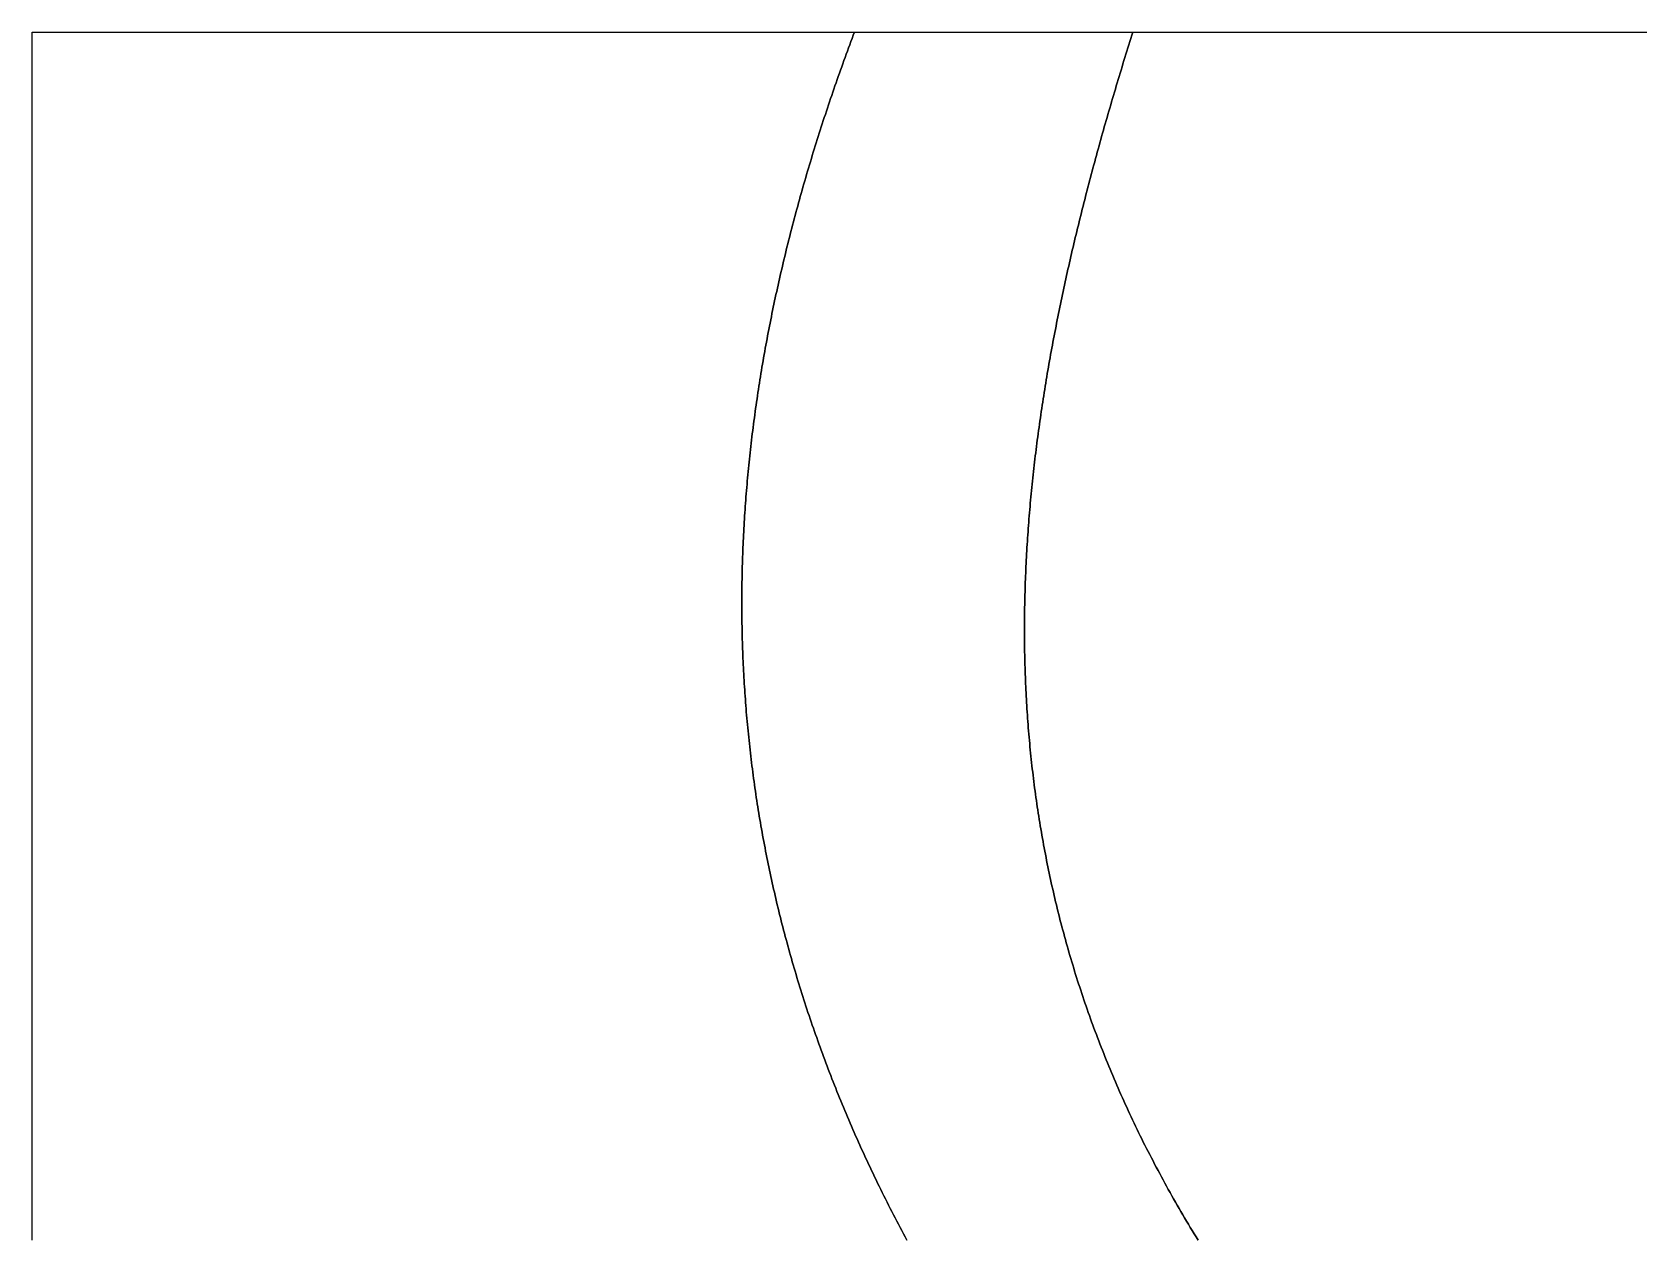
# Model space of a CAD drawing. Header units: millimetres. Extents: x 0 to 508, y 0 to 381.
# Drawn here: x 0 to 254, y 190.5 to 381 of the extents above; entities that cross this region are included whole.
import ezdxf

# ---------------------------------------------------------------- set-up
doc = ezdxf.new("R2010")
doc.units = ezdxf.units.MM
for name, color, linetype in [('P01_MAPLE', 3, 'CONTINUOUS'), ('P02_WALNUT', 3, 'CONTINUOUS'), ('P03_MAPLE', 3, 'CONTINUOUS')]:
    doc.layers.add(name, color=color, linetype=linetype)

msp = doc.modelspace()

# ---------------------------------------------------------------- linework, layer by layer
at = {"layer": 'P01_MAPLE'}
msp.add_lwpolyline([(0, 190), (0, 190.5), (0, 191), (0, 191.5), (0, 192), (0, 192.5), (0, 193), (0, 193.5), (0, 194), (0, 194.5), (0, 195), (0, 195.5), (0, 196), (0, 196.5), (0, 197), (0, 197.5), (0, 198), (0, 198.5), (0, 199), (0, 199.5), (0, 200), (0, 200.5), (0, 201), (0, 201.5), (0, 202), (0, 202.5), (0, 203), (0, 203.5), (0, 204), (0, 204.5), (0, 205), (0, 205.5), (0, 206), (0, 206.5), (0, 207), (0, 207.5), (0, 208), (0, 208.5), (0, 209), (0, 209.5), (0, 210), (0, 210.5), (0, 211), (0, 211.5), (0, 212), (0, 212.5), (0, 213), (0, 213.5), (0, 214), (0, 214.5), (0, 215), (0, 215.5), (0, 216), (0, 216.5), (0, 217), (0, 217.5), (0, 218), (0, 218.5), (0, 219), (0, 219.5), (0, 220), (0, 220.5), (0, 221), (0, 221.5), (0, 222), (0, 222.5), (0, 223), (0, 223.5), (0, 224), (0, 224.5), (0, 225), (0, 225.5), (0, 226), (0, 226.5), (0, 227), (0, 227.5), (0, 228), (0, 228.5), (0, 229), (0, 229.5), (0, 230), (0, 230.5), (0, 231), (0, 231.5), (0, 232), (0, 232.5), (0, 233), (0, 233.5), (0, 234), (0, 234.5), (0, 235), (0, 235.5), (0, 236), (0, 236.5), (0, 237), (0, 237.5), (0, 238), (0, 238.5), (0, 239), (0, 239.5), (0, 240), (0, 240.5), (0, 241), (0, 241.5), (0, 242), (0, 242.5), (0, 243), (0, 243.5), (0, 244), (0, 244.5), (0, 245), (0, 245.5), (0, 246), (0, 246.5), (0, 247), (0, 247.5), (0, 248), (0, 248.5), (0, 249), (0, 249.5), (0, 250), (0, 250.5), (0, 251), (0, 251.5), (0, 252), (0, 252.5), (0, 253), (0, 253.5), (0, 254), (0, 254.5), (0, 255), (0, 255.5), (0, 256), (0, 256.5), (0, 257), (0, 257.5), (0, 258), (0, 258.5), (0, 259), (0, 259.5), (0, 260), (0, 260.5), (0, 261), (0, 261.5), (0, 262), (0, 262.5), (0, 263), (0, 263.5), (0, 264), (0, 264.5), (0, 265), (0, 265.5), (0, 266), (0, 266.5), (0, 267), (0, 267.5), (0, 268), (0, 268.5), (0, 269), (0, 269.5), (0, 270), (0, 270.5), (0, 271), (0, 271.5), (0, 272), (0, 272.5), (0, 273), (0, 273.5), (0, 274), (0, 274.5), (0, 275), (0, 275.5), (0, 276), (0, 276.5), (0, 277), (0, 277.5), (0, 278), (0, 278.5), (0, 279), (0, 279.5), (0, 280), (0, 280.5), (0, 281), (0, 281.5), (0, 282), (0, 282.5), (0, 283), (0, 283.5), (0, 284), (0, 284.5), (0, 285), (0, 285.5), (0, 286), (0, 286.5), (0, 287), (0, 287.5), (0, 288), (0, 288.5), (0, 289), (0, 289.5), (0, 290), (0, 290.5), (0, 291), (0, 291.5), (0, 292), (0, 292.5), (0, 293), (0, 293.5), (0, 294), (0, 294.5), (0, 295), (0, 295.5), (0, 296), (0, 296.5), (0, 297), (0, 297.5), (0, 298), (0, 298.5), (0, 299), (0, 299.5), (0, 300), (0, 300.5), (0, 301), (0, 301.5), (0, 302), (0, 302.5), (0, 303), (0, 303.5), (0, 304), (0, 304.5), (0, 305), (0, 305.5), (0, 306), (0, 306.5), (0, 307), (0, 307.5), (0, 308), (0, 308.5), (0, 309), (0, 309.5), (0, 310), (0, 310.5), (0, 311), (0, 311.5), (0, 312), (0, 312.5), (0, 313), (0, 313.5), (0, 314), (0, 314.5), (0, 315), (0, 315.5), (0, 316), (0, 316.5), (0, 317), (0, 317.5), (0, 318), (0, 318.5), (0, 319), (0, 319.5), (0, 320), (0, 320.5), (0, 321), (0, 321.5), (0, 322), (0, 322.5), (0, 323), (0, 323.5), (0, 324), (0, 324.5), (0, 325), (0, 325.5), (0, 326), (0, 326.5), (0, 327), (0, 327.5), (0, 328), (0, 328.5), (0, 329), (0, 329.5), (0, 330), (0, 330.5), (0, 331), (0, 331.5), (0, 332), (0, 332.5), (0, 333), (0, 333.5), (0, 334), (0, 334.5), (0, 335), (0, 335.5), (0, 336), (0, 336.5), (0, 337), (0, 337.5), (0, 338), (0, 338.5), (0, 339), (0, 339.5), (0, 340), (0, 340.5), (0, 341), (0, 341.5), (0, 342), (0, 342.5), (0, 343), (0, 343.5), (0, 344), (0, 344.5), (0, 345), (0, 345.5), (0, 346), (0, 346.5), (0, 347), (0, 347.5), (0, 348), (0, 348.5), (0, 349), (0, 349.5), (0, 350), (0, 350.5), (0, 351), (0, 351.5), (0, 352), (0, 352.5), (0, 353), (0, 353.5), (0, 354), (0, 354.5), (0, 355), (0, 355.5), (0, 356), (0, 356.5), (0, 357), (0, 357.5), (0, 358), (0, 358.5), (0, 359), (0, 359.5), (0, 360), (0, 360.5), (0, 361), (0, 361.5), (0, 362), (0, 362.5), (0, 363), (0, 363.5), (0, 364), (0, 364.5), (0, 365), (0, 365.5), (0, 366), (0, 366.5), (0, 367), (0, 367.5), (0, 368), (0, 368.5), (0, 369), (0, 369.5), (0, 370), (0, 370.5), (0, 371), (0, 371.5), (0, 372), (0, 372.5), (0, 373), (0, 373.5), (0, 374), (0, 374.5), (0, 375), (0, 375.5), (0, 376), (0, 376.5), (0, 377), (0, 377.5), (0, 378), (0, 378.5), (0, 379), (0, 379.5), (0, 380), (0, 380.5), (0, 381), (130, 381), (129.811479, 380.5), (129.623868, 380), (129.43717, 379.5), (129.251385, 379), (129.066516, 378.5), (128.882564, 378), (128.699531, 377.5), (128.517417, 377), (128.336225, 376.5), (128.155956, 376), (127.976612, 375.5), (127.798193, 375), (127.620702, 374.5), (127.44414, 374), (127.268509, 373.5), (127.09381, 373), (126.920044, 372.5), (126.747214, 372), (126.57532, 371.5), (126.404365, 371), (126.234349, 370.5), (126.065274, 370), (125.897142, 369.5), (125.729955, 369), (125.563713, 368.5), (125.398419, 368), (125.234073, 367.5), (125.070678, 367), (124.908234, 366.5), (124.746744, 366), (124.586209, 365.5), (124.42663, 365), (124.268009, 364.5), (124.110348, 364), (123.953648, 363.5), (123.79791, 363), (123.643136, 362.5), (123.489328, 362), (123.336486, 361.5), (123.184614, 361), (123.033711, 360.5), (122.88378, 360), (122.734822, 359.5), (122.586839, 359), (122.439832, 358.5), (122.293802, 358), (122.148752, 357.5), (122.004683, 357), (121.861595, 356.5), (121.719492, 356), (121.578374, 355.5), (121.438242, 355), (121.299099, 354.5), (121.160946, 354), (121.023784, 353.5), (120.887615, 353), (120.75244, 352.5), (120.618262, 352), (120.48508, 351.5), (120.352898, 351), (120.221716, 350.5), (120.091536, 350), (119.96236, 349.5), (119.834188, 349), (119.707023, 348.5), (119.580866, 348), (119.455719, 347.5), (119.331583, 347), (119.20846, 346.5), (119.08635, 346), (118.965256, 345.5), (118.84518, 345), (118.726122, 344.5), (118.608084, 344), (118.491068, 343.5), (118.375076, 343), (118.260108, 342.5), (118.146166, 342), (118.033252, 341.5), (117.921368, 341), (117.810514, 340.5), (117.700693, 340), (117.591905, 339.5), (117.484153, 339), (117.377438, 338.5), (117.271761, 338), (117.167125, 337.5), (117.063529, 337), (116.960977, 336.5), (116.859469, 336), (116.759007, 335.5), (116.659593, 335), (116.561228, 334.5), (116.463913, 334), (116.367651, 333.5), (116.272442, 333), (116.178289, 332.5), (116.085191, 332), (115.993153, 331.5), (115.902173, 331), (115.812256, 330.5), (115.7234, 330), (115.635609, 329.5), (115.548884, 329), (115.463226, 328.5), (115.378637, 328), (115.295119, 327.5), (115.212672, 327), (115.131298, 326.5), (115.050999, 326), (114.971777, 325.5), (114.893633, 325), (114.816568, 324.5), (114.740584, 324), (114.665683, 323.5), (114.591865, 323), (114.519133, 322.5), (114.447489, 322), (114.376932, 321.5), (114.307466, 321), (114.239091, 320.5), (114.17181, 320), (114.105623, 319.5), (114.040532, 319), (113.976539, 318.5), (113.913645, 318), (113.851852, 317.5), (113.791161, 317), (113.731574, 316.5), (113.673092, 316), (113.615716, 315.5), (113.55945, 315), (113.504293, 314.5), (113.450247, 314), (113.397314, 313.5), (113.345495, 313), (113.294793, 312.5), (113.245208, 312), (113.196741, 311.5), (113.149395, 311), (113.103172, 310.5), (113.058071, 310), (113.014096, 309.5), (112.971247, 309), (112.929526, 308.5), (112.888935, 308), (112.849475, 307.5), (112.811147, 307), (112.773954, 306.5), (112.737896, 306), (112.702976, 305.5), (112.669194, 305), (112.636552, 304.5), (112.605052, 304), (112.574695, 303.5), (112.545483, 303), (112.517417, 302.5), (112.490499, 302), (112.46473, 301.5), (112.440113, 301), (112.416647, 300.5), (112.394335, 300), (112.373179, 299.5), (112.35318, 299), (112.334339, 298.5), (112.316658, 298), (112.300138, 297.5), (112.284782, 297), (112.27059, 296.5), (112.257564, 296), (112.245705, 295.5), (112.235016, 295), (112.225497, 294.5), (112.21715, 294), (112.209977, 293.5), (112.203979, 293), (112.199157, 292.5), (112.195514, 292), (112.19305, 291.5), (112.191768, 291), (112.191668, 290.5), (112.192753, 290), (112.195023, 289.5), (112.198481, 289), (112.203127, 288.5), (112.208964, 288), (112.215992, 287.5), (112.224214, 287), (112.233631, 286.5), (112.244244, 286), (112.256055, 285.5), (112.269066, 285), (112.283277, 284.5), (112.298691, 284), (112.315309, 283.5), (112.333133, 283), (112.352163, 282.5), (112.372402, 282), (112.393851, 281.5), (112.416512, 281), (112.440385, 280.5), (112.465474, 280), (112.491778, 279.5), (112.5193, 279), (112.548042, 278.5), (112.578004, 278), (112.609188, 277.5), (112.641596, 277), (112.675229, 276.5), (112.710089, 276), (112.746177, 275.5), (112.783495, 275), (112.822045, 274.5), (112.861827, 274), (112.902843, 273.5), (112.945096, 273), (112.988586, 272.5), (113.033314, 272), (113.079284, 271.5), (113.126495, 271), (113.174949, 270.5), (113.224649, 270), (113.275595, 269.5), (113.327789, 269), (113.381233, 268.5), (113.435928, 268), (113.491875, 267.5), (113.549077, 267), (113.607534, 266.5), (113.667248, 266), (113.728221, 265.5), (113.790454, 265), (113.853949, 264.5), (113.918707, 264), (113.984729, 263.5), (114.052018, 263), (114.120575, 262.5), (114.190401, 262), (114.261498, 261.5), (114.333867, 261), (114.40751, 260.5), (114.482429, 260), (114.558624, 259.5), (114.636098, 259), (114.714851, 258.5), (114.794887, 258), (114.876205, 257.5), (114.958807, 257), (115.042696, 256.5), (115.127872, 256), (115.214337, 255.5), (115.302092, 255), (115.39114, 254.5), (115.481481, 254), (115.573118, 253.5), (115.666051, 253), (115.760282, 252.5), (115.855813, 252), (115.952645, 251.5), (116.05078, 251), (116.150219, 250.5), (116.250964, 250), (116.353016, 249.5), (116.456377, 249), (116.561048, 248.5), (116.667031, 248), (116.774327, 247.5), (116.882938, 247), (116.992866, 246.5), (117.104111, 246), (117.216676, 245.5), (117.330561, 245), (117.44577, 244.5), (117.562302, 244), (117.680159, 243.5), (117.799344, 243), (117.919857, 242.5), (118.041701, 242), (118.164875, 241.5), (118.289383, 241), (118.415226, 240.5), (118.542404, 240), (118.670921, 239.5), (118.800776, 239), (118.931972, 238.5), (119.06451, 238), (119.198392, 237.5), (119.33362, 237), (119.470194, 236.5), (119.608116, 236), (119.747388, 235.5), (119.888011, 235), (120.029988, 234.5), (120.173318, 234), (120.318005, 233.5), (120.464048, 233), (120.611451, 232.5), (120.760214, 232), (120.910339, 231.5), (121.061828, 231), (121.214681, 230.5), (121.368901, 230), (121.524489, 229.5), (121.681447, 229), (121.839775, 228.5), (121.999477, 228), (122.160552, 227.5), (122.323003, 227), (122.486831, 226.5), (122.652037, 226), (122.818624, 225.5), (122.986593, 225), (123.155945, 224.5), (123.326681, 224), (123.498804, 223.5), (123.672314, 223), (123.847214, 222.5), (124.023504, 222), (124.201187, 221.5), (124.380264, 221), (124.560736, 220.5), (124.742605, 220), (124.925872, 219.5), (125.110539, 219), (125.296608, 218.5), (125.48408, 218), (125.672956, 217.5), (125.863238, 217), (126.054927, 216.5), (126.248026, 216), (126.442535, 215.5), (126.638456, 215), (126.835791, 214.5), (127.034541, 214), (127.234707, 213.5), (127.436292, 213), (127.639296, 212.5), (127.843722, 212), (128.04957, 211.5), (128.256842, 211), (128.46554, 210.5), (128.675666, 210), (128.88722, 209.5), (129.100204, 209), (129.31462, 208.5), (129.53047, 208), (129.747754, 207.5), (129.966475, 207), (130.186634, 206.5), (130.408232, 206), (130.631271, 205.5), (130.855752, 205), (131.081677, 204.5), (131.309048, 204), (131.537866, 203.5), (131.768132, 203), (131.999849, 202.5), (132.233017, 202), (132.467638, 201.5), (132.703713, 201), (132.941245, 200.5), (133.180234, 200), (133.420683, 199.5), (133.662592, 199), (133.905963, 198.5), (134.150798, 198), (134.397098, 197.5), (134.644865, 197), (134.8941, 196.5), (135.144805, 196), (135.396982, 195.5), (135.650631, 195), (135.905754, 194.5), (136.162353, 194), (136.42043, 193.5), (136.679986, 193), (136.941022, 192.5), (137.20354, 192), (137.467541, 191.5), (137.733027, 191), (138, 190.5), (138.266643, 190)], dxfattribs=at)
at = {"layer": 'P02_WALNUT'}
msp.add_lwpolyline([(138.266643, 190), (138, 190.5), (137.733027, 191), (137.467541, 191.5), (137.20354, 192), (136.941022, 192.5), (136.679986, 193), (136.42043, 193.5), (136.162353, 194), (135.905754, 194.5), (135.650631, 195), (135.396982, 195.5), (135.144805, 196), (134.8941, 196.5), (134.644865, 197), (134.397098, 197.5), (134.150798, 198), (133.905963, 198.5), (133.662592, 199), (133.420683, 199.5), (133.180234, 200), (132.941245, 200.5), (132.703713, 201), (132.467638, 201.5), (132.233017, 202), (131.999849, 202.5), (131.768132, 203), (131.537866, 203.5), (131.309048, 204), (131.081677, 204.5), (130.855752, 205), (130.631271, 205.5), (130.408232, 206), (130.186634, 206.5), (129.966475, 207), (129.747754, 207.5), (129.53047, 208), (129.31462, 208.5), (129.100204, 209), (128.88722, 209.5), (128.675666, 210), (128.46554, 210.5), (128.256842, 211), (128.04957, 211.5), (127.843722, 212), (127.639296, 212.5), (127.436292, 213), (127.234707, 213.5), (127.034541, 214), (126.835791, 214.5), (126.638456, 215), (126.442535, 215.5), (126.248026, 216), (126.054927, 216.5), (125.863238, 217), (125.672956, 217.5), (125.48408, 218), (125.296608, 218.5), (125.110539, 219), (124.925872, 219.5), (124.742605, 220), (124.560736, 220.5), (124.380264, 221), (124.201187, 221.5), (124.023504, 222), (123.847214, 222.5), (123.672314, 223), (123.498804, 223.5), (123.326681, 224), (123.155945, 224.5), (122.986593, 225), (122.818624, 225.5), (122.652037, 226), (122.486831, 226.5), (122.323003, 227), (122.160552, 227.5), (121.999477, 228), (121.839775, 228.5), (121.681447, 229), (121.524489, 229.5), (121.368901, 230), (121.214681, 230.5), (121.061828, 231), (120.910339, 231.5), (120.760214, 232), (120.611451, 232.5), (120.464048, 233), (120.318005, 233.5), (120.173318, 234), (120.029988, 234.5), (119.888011, 235), (119.747388, 235.5), (119.608116, 236), (119.470194, 236.5), (119.33362, 237), (119.198392, 237.5), (119.06451, 238), (118.931972, 238.5), (118.800776, 239), (118.670921, 239.5), (118.542404, 240), (118.415226, 240.5), (118.289383, 241), (118.164875, 241.5), (118.041701, 242), (117.919857, 242.5), (117.799344, 243), (117.680159, 243.5), (117.562302, 244), (117.44577, 244.5), (117.330561, 245), (117.216676, 245.5), (117.104111, 246), (116.992866, 246.5), (116.882938, 247), (116.774327, 247.5), (116.667031, 248), (116.561048, 248.5), (116.456377, 249), (116.353016, 249.5), (116.250964, 250), (116.150219, 250.5), (116.05078, 251), (115.952645, 251.5), (115.855813, 252), (115.760282, 252.5), (115.666051, 253), (115.573118, 253.5), (115.481481, 254), (115.39114, 254.5), (115.302092, 255), (115.214337, 255.5), (115.127872, 256), (115.042696, 256.5), (114.958807, 257), (114.876205, 257.5), (114.794887, 258), (114.714851, 258.5), (114.636098, 259), (114.558624, 259.5), (114.482429, 260), (114.40751, 260.5), (114.333867, 261), (114.261498, 261.5), (114.190401, 262), (114.120575, 262.5), (114.052018, 263), (113.984729, 263.5), (113.918707, 264), (113.853949, 264.5), (113.790454, 265), (113.728221, 265.5), (113.667248, 266), (113.607534, 266.5), (113.549077, 267), (113.491875, 267.5), (113.435928, 268), (113.381233, 268.5), (113.327789, 269), (113.275595, 269.5), (113.224649, 270), (113.174949, 270.5), (113.126495, 271), (113.079284, 271.5), (113.033314, 272), (112.988586, 272.5), (112.945096, 273), (112.902843, 273.5), (112.861827, 274), (112.822045, 274.5), (112.783495, 275), (112.746177, 275.5), (112.710089, 276), (112.675229, 276.5), (112.641596, 277), (112.609188, 277.5), (112.578004, 278), (112.548042, 278.5), (112.5193, 279), (112.491778, 279.5), (112.465474, 280), (112.440385, 280.5), (112.416512, 281), (112.393851, 281.5), (112.372402, 282), (112.352163, 282.5), (112.333133, 283), (112.315309, 283.5), (112.298691, 284), (112.283277, 284.5), (112.269066, 285), (112.256055, 285.5), (112.244244, 286), (112.233631, 286.5), (112.224214, 287), (112.215992, 287.5), (112.208964, 288), (112.203127, 288.5), (112.198481, 289), (112.195023, 289.5), (112.192753, 290), (112.191668, 290.5), (112.191768, 291), (112.19305, 291.5), (112.195514, 292), (112.199157, 292.5), (112.203979, 293), (112.209977, 293.5), (112.21715, 294), (112.225497, 294.5), (112.235016, 295), (112.245705, 295.5), (112.257564, 296), (112.27059, 296.5), (112.284782, 297), (112.300138, 297.5), (112.316658, 298), (112.334339, 298.5), (112.35318, 299), (112.373179, 299.5), (112.394335, 300), (112.416647, 300.5), (112.440113, 301), (112.46473, 301.5), (112.490499, 302), (112.517417, 302.5), (112.545483, 303), (112.574695, 303.5), (112.605052, 304), (112.636552, 304.5), (112.669194, 305), (112.702976, 305.5), (112.737896, 306), (112.773954, 306.5), (112.811147, 307), (112.849475, 307.5), (112.888935, 308), (112.929526, 308.5), (112.971247, 309), (113.014096, 309.5), (113.058071, 310), (113.103172, 310.5), (113.149395, 311), (113.196741, 311.5), (113.245208, 312), (113.294793, 312.5), (113.345495, 313), (113.397314, 313.5), (113.450247, 314), (113.504293, 314.5), (113.55945, 315), (113.615716, 315.5), (113.673092, 316), (113.731574, 316.5), (113.791161, 317), (113.851852, 317.5), (113.913645, 318), (113.976539, 318.5), (114.040532, 319), (114.105623, 319.5), (114.17181, 320), (114.239091, 320.5), (114.307466, 321), (114.376932, 321.5), (114.447489, 322), (114.519133, 322.5), (114.591865, 323), (114.665683, 323.5), (114.740584, 324), (114.816568, 324.5), (114.893633, 325), (114.971777, 325.5), (115.050999, 326), (115.131298, 326.5), (115.212672, 327), (115.295119, 327.5), (115.378637, 328), (115.463226, 328.5), (115.548884, 329), (115.635609, 329.5), (115.7234, 330), (115.812256, 330.5), (115.902173, 331), (115.993153, 331.5), (116.085191, 332), (116.178289, 332.5), (116.272442, 333), (116.367651, 333.5), (116.463913, 334), (116.561228, 334.5), (116.659593, 335), (116.759007, 335.5), (116.859469, 336), (116.960977, 336.5), (117.063529, 337), (117.167125, 337.5), (117.271761, 338), (117.377438, 338.5), (117.484153, 339), (117.591905, 339.5), (117.700693, 340), (117.810514, 340.5), (117.921368, 341), (118.033252, 341.5), (118.146166, 342), (118.260108, 342.5), (118.375076, 343), (118.491068, 343.5), (118.608084, 344), (118.726122, 344.5), (118.84518, 345), (118.965256, 345.5), (119.08635, 346), (119.20846, 346.5), (119.331583, 347), (119.455719, 347.5), (119.580866, 348), (119.707023, 348.5), (119.834188, 349), (119.96236, 349.5), (120.091536, 350), (120.221716, 350.5), (120.352898, 351), (120.48508, 351.5), (120.618262, 352), (120.75244, 352.5), (120.887615, 353), (121.023784, 353.5), (121.160946, 354), (121.299099, 354.5), (121.438242, 355), (121.578374, 355.5), (121.719492, 356), (121.861595, 356.5), (122.004683, 357), (122.148752, 357.5), (122.293802, 358), (122.439832, 358.5), (122.586839, 359), (122.734822, 359.5), (122.88378, 360), (123.033711, 360.5), (123.184614, 361), (123.336486, 361.5), (123.489328, 362), (123.643136, 362.5), (123.79791, 363), (123.953648, 363.5), (124.110348, 364), (124.268009, 364.5), (124.42663, 365), (124.586209, 365.5), (124.746744, 366), (124.908234, 366.5), (125.070678, 367), (125.234073, 367.5), (125.398419, 368), (125.563713, 368.5), (125.729955, 369), (125.897142, 369.5), (126.065274, 370), (126.234349, 370.5), (126.404365, 371), (126.57532, 371.5), (126.747214, 372), (126.920044, 372.5), (127.09381, 373), (127.268509, 373.5), (127.44414, 374), (127.620702, 374.5), (127.798193, 375), (127.976612, 375.5), (128.155956, 376), (128.336225, 376.5), (128.517417, 377), (128.699531, 377.5), (128.882564, 378), (129.066516, 378.5), (129.251385, 379), (129.43717, 379.5), (129.623868, 380), (129.811479, 380.5), (130, 381), (174, 381), (173.842748, 380.5), (173.685954, 380), (173.529623, 379.5), (173.373759, 379), (173.218365, 378.5), (173.063447, 378), (172.909007, 377.5), (172.755049, 377), (172.601579, 376.5), (172.448599, 376), (172.296114, 375.5), (172.144128, 375), (171.992645, 374.5), (171.841669, 374), (171.691203, 373.5), (171.541253, 373), (171.391821, 372.5), (171.242912, 372), (171.09453, 371.5), (170.946679, 371), (170.799363, 370.5), (170.652586, 370), (170.506352, 369.5), (170.360665, 369), (170.215529, 368.5), (170.070948, 368), (169.926926, 367.5), (169.783467, 367), (169.640575, 366.5), (169.498254, 366), (169.356508, 365.5), (169.215342, 365), (169.074758, 364.5), (168.934762, 364), (168.795356, 363.5), (168.656546, 363), (168.518335, 362.5), (168.380727, 362), (168.243727, 361.5), (168.107338, 361), (167.971563, 360.5), (167.836409, 360), (167.701877, 359.5), (167.567973, 359), (167.434699, 358.5), (167.302062, 358), (167.170063, 357.5), (167.038708, 357), (166.908, 356.5), (166.777944, 356), (166.648543, 355.5), (166.519801, 355), (166.391723, 354.5), (166.264312, 354), (166.137572, 353.5), (166.011508, 353), (165.886124, 352.5), (165.761423, 352), (165.637409, 351.5), (165.514087, 351), (165.39146, 350.5), (165.269533, 350), (165.14831, 349.5), (165.027794, 349), (164.907989, 348.5), (164.7889, 348), (164.670531, 347.5), (164.552885, 347), (164.435967, 346.5), (164.319781, 346), (164.20433, 345.5), (164.089619, 345), (163.975652, 344.5), (163.862432, 344), (163.749964, 343.5), (163.638251, 343), (163.527299, 342.5), (163.41711, 342), (163.307689, 341.5), (163.19904, 341), (163.091166, 340.5), (162.984072, 340), (162.877762, 339.5), (162.77224, 339), (162.66751, 338.5), (162.563576, 338), (162.460441, 337.5), (162.358111, 337), (162.256588, 336.5), (162.155877, 336), (162.055982, 335.5), (161.956907, 335), (161.858656, 334.5), (161.761233, 334), (161.664642, 333.5), (161.568887, 333), (161.473972, 332.5), (161.379901, 332), (161.286678, 331.5), (161.194307, 331), (161.102793, 330.5), (161.012138, 330), (160.922347, 329.5), (160.833425, 329), (160.745374, 328.5), (160.6582, 328), (160.571906, 327.5), (160.486496, 327), (160.401974, 326.5), (160.318345, 326), (160.235611, 325.5), (160.153778, 325), (160.072849, 324.5), (159.992828, 324), (159.91372, 323.5), (159.835528, 323), (159.758256, 322.5), (159.681909, 322), (159.606489, 321.5), (159.532003, 321), (159.458452, 320.5), (159.385842, 320), (159.314176, 319.5), (159.243459, 319), (159.173694, 318.5), (159.104885, 318), (159.037037, 317.5), (158.970153, 317), (158.904238, 316.5), (158.839295, 316), (158.775329, 315.5), (158.712343, 315), (158.650342, 314.5), (158.589329, 314), (158.529309, 313.5), (158.470286, 313), (158.412263, 312.5), (158.355244, 312), (158.299234, 311.5), (158.244237, 311), (158.190256, 310.5), (158.137296, 310), (158.085361, 309.5), (158.034454, 309), (157.984581, 308.5), (157.935743, 308), (157.887947, 307.5), (157.841195, 307), (157.795492, 306.5), (157.750842, 306), (157.707248, 305.5), (157.664715, 305), (157.623247, 304.5), (157.582848, 304), (157.543522, 303.5), (157.505272, 303), (157.468104, 302.5), (157.43202, 302), (157.397025, 301.5), (157.363123, 301), (157.330318, 300.5), (157.298614, 300), (157.268014, 299.5), (157.238524, 299), (157.210147, 298.5), (157.182886, 298), (157.156747, 297.5), (157.131733, 297), (157.107847, 296.5), (157.085095, 296), (157.06348, 295.5), (157.043006, 295), (157.023677, 294.5), (157.005497, 294), (156.98847, 293.5), (156.9726, 293), (156.957891, 292.5), (156.944348, 292), (156.931973, 291.5), (156.920772, 291), (156.910748, 290.5), (156.901905, 290), (156.894248, 289.5), (156.887779, 289), (156.882504, 288.5), (156.878427, 288), (156.87555, 287.5), (156.873879, 287), (156.873417, 286.5), (156.874168, 286), (156.876137, 285.5), (156.879327, 285), (156.883742, 284.5), (156.889387, 284), (156.896265, 283.5), (156.904381, 283), (156.913737, 282.5), (156.92434, 282), (156.936192, 281.5), (156.949297, 281), (156.96366, 280.5), (156.979284, 280), (156.996174, 279.5), (157.014333, 279), (157.033766, 278.5), (157.054476, 278), (157.076468, 277.5), (157.099745, 277), (157.124312, 276.5), (157.150173, 276), (157.177331, 275.5), (157.205791, 275), (157.235556, 274.5), (157.266631, 274), (157.29902, 273.5), (157.332726, 273), (157.367754, 272.5), (157.404108, 272), (157.441792, 271.5), (157.480809, 271), (157.521164, 270.5), (157.562861, 270), (157.605904, 269.5), (157.650296, 269), (157.696042, 268.5), (157.743146, 268), (157.791612, 267.5), (157.841444, 267), (157.892645, 266.5), (157.945221, 266), (157.999174, 265.5), (158.054509, 265), (158.11123, 264.5), (158.169341, 264), (158.228846, 263.5), (158.289749, 263), (158.352054, 262.5), (158.415765, 262), (158.480886, 261.5), (158.547421, 261), (158.615374, 260.5), (158.684749, 260), (158.75555, 259.5), (158.827781, 259), (158.901446, 258.5), (158.97655, 258), (159.053095, 257.5), (159.131087, 257), (159.210528, 256.5), (159.291424, 256), (159.373778, 255.5), (159.457595, 255), (159.542877, 254.5), (159.62963, 254), (159.717856, 253.5), (159.807562, 253), (159.898749, 252.5), (159.991423, 252), (160.085586, 251.5), (160.181245, 251), (160.278401, 250.5), (160.37706, 250), (160.477225, 249.5), (160.578901, 249), (160.68209, 248.5), (160.786799, 248), (160.893029, 247.5), (161.000786, 247), (161.110074, 246.5), (161.220896, 246), (161.333256, 245.5), (161.447159, 245), (161.562608, 244.5), (161.679608, 244), (161.798162, 243.5), (161.918275, 243), (162.03995, 242.5), (162.163192, 242), (162.288005, 241.5), (162.414392, 241), (162.542357, 240.5), (162.671906, 240), (162.80304, 239.5), (162.935766, 239), (163.070086, 238.5), (163.206005, 238), (163.343526, 237.5), (163.482654, 237), (163.623393, 236.5), (163.765747, 236), (163.909719, 235.5), (164.055314, 235), (164.202536, 234.5), (164.351388, 234), (164.501876, 233.5), (164.654002, 233), (164.807771, 232.5), (164.963187, 232), (165.120253, 231.5), (165.278975, 231), (165.439355, 230.5), (165.601398, 230), (165.765108, 229.5), (165.930489, 229), (166.097545, 228.5), (166.26628, 228), (166.436698, 227.5), (166.608803, 227), (166.782599, 226.5), (166.95809, 226), (167.135279, 225.5), (167.314172, 225), (167.494772, 224.5), (167.677083, 224), (167.861109, 223.5), (168.046854, 223), (168.234322, 222.5), (168.423517, 222), (168.614444, 221.5), (168.807105, 221), (169.001506, 220.5), (169.19765, 220), (169.395541, 219.5), (169.595183, 219), (169.796581, 218.5), (169.999737, 218), (170.204657, 217.5), (170.411344, 217), (170.619803, 216.5), (170.830036, 216), (171.042049, 215.5), (171.255845, 215), (171.471429, 214.5), (171.688804, 214), (171.907974, 213.5), (172.128944, 213), (172.351717, 212.5), (172.576297, 212), (172.802689, 211.5), (173.030896, 211), (173.260923, 210.5), (173.492773, 210), (173.72645, 209.5), (173.961959, 209), (174.199304, 208.5), (174.438488, 208), (174.679515, 207.5), (174.92239, 207), (175.167117, 206.5), (175.413699, 206), (175.66214, 205.5), (175.912446, 205), (176.164618, 204.5), (176.418663, 204), (176.674583, 203.5), (176.932383, 203), (177.192066, 202.5), (177.453637, 202), (177.7171, 201.5), (177.982458, 201), (178.249717, 200.5), (178.518878, 200), (178.789948, 199.5), (179.062929, 199), (179.337826, 198.5), (179.614643, 198), (179.893384, 197.5), (180.174053, 197), (180.456653, 196.5), (180.741189, 196), (181.027665, 195.5), (181.316085, 195), (181.606453, 194.5), (181.898772, 194), (182.193048, 193.5), (182.489283, 193), (182.787483, 192.5), (183.08765, 192), (183.389789, 191.5), (183.693905, 191), (184, 190.5), (184.305889, 190)], dxfattribs=at)
at = {"layer": 'P03_MAPLE'}
msp.add_lwpolyline([(184.305889, 190), (184, 190.5), (183.693905, 191), (183.389789, 191.5), (183.08765, 192), (182.787483, 192.5), (182.489283, 193), (182.193048, 193.5), (181.898772, 194), (181.606453, 194.5), (181.316085, 195), (181.027665, 195.5), (180.741189, 196), (180.456653, 196.5), (180.174053, 197), (179.893384, 197.5), (179.614643, 198), (179.337826, 198.5), (179.062929, 199), (178.789948, 199.5), (178.518878, 200), (178.249717, 200.5), (177.982458, 201), (177.7171, 201.5), (177.453637, 202), (177.192066, 202.5), (176.932383, 203), (176.674583, 203.5), (176.418663, 204), (176.164618, 204.5), (175.912446, 205), (175.66214, 205.5), (175.413699, 206), (175.167117, 206.5), (174.92239, 207), (174.679515, 207.5), (174.438488, 208), (174.199304, 208.5), (173.961959, 209), (173.72645, 209.5), (173.492773, 210), (173.260923, 210.5), (173.030896, 211), (172.802689, 211.5), (172.576297, 212), (172.351717, 212.5), (172.128944, 213), (171.907974, 213.5), (171.688804, 214), (171.471429, 214.5), (171.255845, 215), (171.042049, 215.5), (170.830036, 216), (170.619803, 216.5), (170.411344, 217), (170.204657, 217.5), (169.999737, 218), (169.796581, 218.5), (169.595183, 219), (169.395541, 219.5), (169.19765, 220), (169.001506, 220.5), (168.807105, 221), (168.614444, 221.5), (168.423517, 222), (168.234322, 222.5), (168.046854, 223), (167.861109, 223.5), (167.677083, 224), (167.494772, 224.5), (167.314172, 225), (167.135279, 225.5), (166.95809, 226), (166.782599, 226.5), (166.608803, 227), (166.436698, 227.5), (166.26628, 228), (166.097545, 228.5), (165.930489, 229), (165.765108, 229.5), (165.601398, 230), (165.439355, 230.5), (165.278975, 231), (165.120253, 231.5), (164.963187, 232), (164.807771, 232.5), (164.654002, 233), (164.501876, 233.5), (164.351388, 234), (164.202536, 234.5), (164.055314, 235), (163.909719, 235.5), (163.765747, 236), (163.623393, 236.5), (163.482654, 237), (163.343526, 237.5), (163.206005, 238), (163.070086, 238.5), (162.935766, 239), (162.80304, 239.5), (162.671906, 240), (162.542357, 240.5), (162.414392, 241), (162.288005, 241.5), (162.163192, 242), (162.03995, 242.5), (161.918275, 243), (161.798162, 243.5), (161.679608, 244), (161.562608, 244.5), (161.447159, 245), (161.333256, 245.5), (161.220896, 246), (161.110074, 246.5), (161.000786, 247), (160.893029, 247.5), (160.786799, 248), (160.68209, 248.5), (160.578901, 249), (160.477225, 249.5), (160.37706, 250), (160.278401, 250.5), (160.181245, 251), (160.085586, 251.5), (159.991423, 252), (159.898749, 252.5), (159.807562, 253), (159.717856, 253.5), (159.62963, 254), (159.542877, 254.5), (159.457595, 255), (159.373778, 255.5), (159.291424, 256), (159.210528, 256.5), (159.131087, 257), (159.053095, 257.5), (158.97655, 258), (158.901446, 258.5), (158.827781, 259), (158.75555, 259.5), (158.684749, 260), (158.615374, 260.5), (158.547421, 261), (158.480886, 261.5), (158.415765, 262), (158.352054, 262.5), (158.289749, 263), (158.228846, 263.5), (158.169341, 264), (158.11123, 264.5), (158.054509, 265), (157.999174, 265.5), (157.945221, 266), (157.892645, 266.5), (157.841444, 267), (157.791612, 267.5), (157.743146, 268), (157.696042, 268.5), (157.650296, 269), (157.605904, 269.5), (157.562861, 270), (157.521164, 270.5), (157.480809, 271), (157.441792, 271.5), (157.404108, 272), (157.367754, 272.5), (157.332726, 273), (157.29902, 273.5), (157.266631, 274), (157.235556, 274.5), (157.205791, 275), (157.177331, 275.5), (157.150173, 276), (157.124312, 276.5), (157.099745, 277), (157.076468, 277.5), (157.054476, 278), (157.033766, 278.5), (157.014333, 279), (156.996174, 279.5), (156.979284, 280), (156.96366, 280.5), (156.949297, 281), (156.936192, 281.5), (156.92434, 282), (156.913737, 282.5), (156.904381, 283), (156.896265, 283.5), (156.889387, 284), (156.883742, 284.5), (156.879327, 285), (156.876137, 285.5), (156.874168, 286), (156.873417, 286.5), (156.873879, 287), (156.87555, 287.5), (156.878427, 288), (156.882504, 288.5), (156.887779, 289), (156.894248, 289.5), (156.901905, 290), (156.910748, 290.5), (156.920772, 291), (156.931973, 291.5), (156.944348, 292), (156.957891, 292.5), (156.9726, 293), (156.98847, 293.5), (157.005497, 294), (157.023677, 294.5), (157.043006, 295), (157.06348, 295.5), (157.085095, 296), (157.107847, 296.5), (157.131733, 297), (157.156747, 297.5), (157.182886, 298), (157.210147, 298.5), (157.238524, 299), (157.268014, 299.5), (157.298614, 300), (157.330318, 300.5), (157.363123, 301), (157.397025, 301.5), (157.43202, 302), (157.468104, 302.5), (157.505272, 303), (157.543522, 303.5), (157.582848, 304), (157.623247, 304.5), (157.664715, 305), (157.707248, 305.5), (157.750842, 306), (157.795492, 306.5), (157.841195, 307), (157.887947, 307.5), (157.935743, 308), (157.984581, 308.5), (158.034454, 309), (158.085361, 309.5), (158.137296, 310), (158.190256, 310.5), (158.244237, 311), (158.299234, 311.5), (158.355244, 312), (158.412263, 312.5), (158.470286, 313), (158.529309, 313.5), (158.589329, 314), (158.650342, 314.5), (158.712343, 315), (158.775329, 315.5), (158.839295, 316), (158.904238, 316.5), (158.970153, 317), (159.037037, 317.5), (159.104885, 318), (159.173694, 318.5), (159.243459, 319), (159.314176, 319.5), (159.385842, 320), (159.458452, 320.5), (159.532003, 321), (159.606489, 321.5), (159.681909, 322), (159.758256, 322.5), (159.835528, 323), (159.91372, 323.5), (159.992828, 324), (160.072849, 324.5), (160.153778, 325), (160.235611, 325.5), (160.318345, 326), (160.401974, 326.5), (160.486496, 327), (160.571906, 327.5), (160.6582, 328), (160.745374, 328.5), (160.833425, 329), (160.922347, 329.5), (161.012138, 330), (161.102793, 330.5), (161.194307, 331), (161.286678, 331.5), (161.379901, 332), (161.473972, 332.5), (161.568887, 333), (161.664642, 333.5), (161.761233, 334), (161.858656, 334.5), (161.956907, 335), (162.055982, 335.5), (162.155877, 336), (162.256588, 336.5), (162.358111, 337), (162.460441, 337.5), (162.563576, 338), (162.66751, 338.5), (162.77224, 339), (162.877762, 339.5), (162.984072, 340), (163.091166, 340.5), (163.19904, 341), (163.307689, 341.5), (163.41711, 342), (163.527299, 342.5), (163.638251, 343), (163.749964, 343.5), (163.862432, 344), (163.975652, 344.5), (164.089619, 345), (164.20433, 345.5), (164.319781, 346), (164.435967, 346.5), (164.552885, 347), (164.670531, 347.5), (164.7889, 348), (164.907989, 348.5), (165.027794, 349), (165.14831, 349.5), (165.269533, 350), (165.39146, 350.5), (165.514087, 351), (165.637409, 351.5), (165.761423, 352), (165.886124, 352.5), (166.011508, 353), (166.137572, 353.5), (166.264312, 354), (166.391723, 354.5), (166.519801, 355), (166.648543, 355.5), (166.777944, 356), (166.908, 356.5), (167.038708, 357), (167.170063, 357.5), (167.302062, 358), (167.434699, 358.5), (167.567973, 359), (167.701877, 359.5), (167.836409, 360), (167.971563, 360.5), (168.107338, 361), (168.243727, 361.5), (168.380727, 362), (168.518335, 362.5), (168.656546, 363), (168.795356, 363.5), (168.934762, 364), (169.074758, 364.5), (169.215342, 365), (169.356508, 365.5), (169.498254, 366), (169.640575, 366.5), (169.783467, 367), (169.926926, 367.5), (170.070948, 368), (170.215529, 368.5), (170.360665, 369), (170.506352, 369.5), (170.652586, 370), (170.799363, 370.5), (170.946679, 371), (171.09453, 371.5), (171.242912, 372), (171.391821, 372.5), (171.541253, 373), (171.691203, 373.5), (171.841669, 374), (171.992645, 374.5), (172.144128, 375), (172.296114, 375.5), (172.448599, 376), (172.601579, 376.5), (172.755049, 377), (172.909007, 377.5), (173.063447, 378), (173.218365, 378.5), (173.373759, 379), (173.529623, 379.5), (173.685954, 380), (173.842748, 380.5), (174, 381), (334, 381)], dxfattribs=at)

doc.saveas('drawing.dxf')
